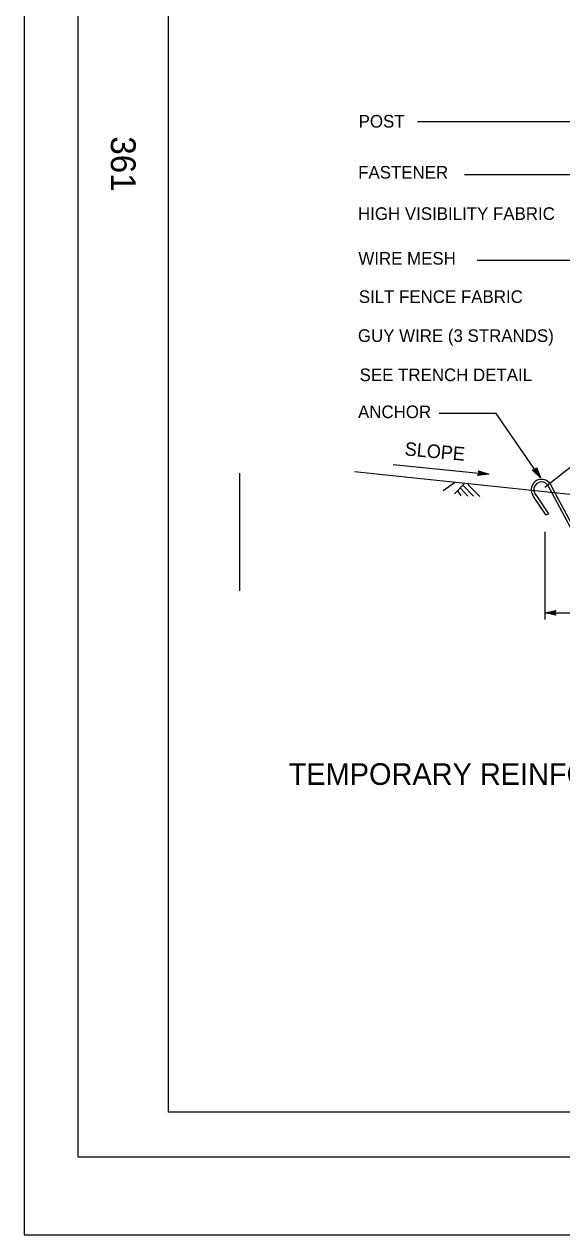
# Model space of a CAD drawing. Extents: x -894 to 866, y -472 to 714.
# Drawn here: x -894 to -596, y -472 to 199 of the extents above; entities that cross this region are included whole.
import ezdxf

# ---------------------------------------------------------------- set-up
doc = ezdxf.new("R2010")
doc.units = 0
for name, color, linetype in [('border_PLOTTING-ELEMENTS', 7, 'Continuous'), ('border_rw_22x34_Cut_Lines', 7, 'Continuous'), ('border_SHEET', 7, 'Continuous'), ('border_WITHIN-BORDER-anno', 7, 'Continuous'), ('rd_PROFILE-OG', 7, 'Continuous'), ('temp_CONSTRUCTION', 7, 'Continuous'), ('temp_CONSTRUCTION-anno', 7, 'Continuous')]:
    doc.layers.add(name, color=color, linetype=linetype)

msp = doc.modelspace()

# ---------------------------------------------------------------- linework, layer by layer
at = {"layer": 'border_PLOTTING-ELEMENTS'}
for points in [[(-894.04, -472.44), (865.96, -472.44), (865.96, 713.56), (-894.04, 713.56)], [(-864.04, 670.56), (835.96, 670.56), (835.96, -429.44), (-864.04, -429.44)]]:
    msp.add_lwpolyline(points, close=True, dxfattribs=at)
at = {"layer": 'border_rw_22x34_Cut_Lines'}
msp.add_lwpolyline([(-864.04, 670.56), (835.96, 670.56), (835.96, -429.44), (-864.04, -429.44)], close=True, dxfattribs=at)
at = {"layer": 'border_SHEET'}
for p, q in [((-814.04, -404.44), (-814.04, 645.56)), ((810.96, -404.44), (-814.04, -404.44))]:
    msp.add_line(p, q, dxfattribs=at)
at = {"layer": 'rd_PROFILE-OG'}
for p, q in [((-495.77, -72.02), (-710.76, -49.35)), ((-655.32, -55.38), (-661.54, -59.8)), ((-649.95, -56.01), (-655.28, -61.44)), ((-653.6, -59.9), (-651.83, -62.64)), ((-651.86, -58.36), (-647.93, -62.83)), ((-650.51, -56.85), (-644.69, -62.83)), ((-647.77, -56.28), (-641.26, -62.97))]:
    msp.add_line(p, q, dxfattribs=at)
at = {"layer": 'temp_CONSTRUCTION'}
for p, q in [((-459.67, 57.09), (-605.19, -58)), ((-601.3, -60.72), (-603.45, -56.71)), ((-603.45, -56.71), (-603.39, -56.81)), ((-602.18, -56.03), (-599.5, -61.03)), ((-604.35, -73.39), (-611.34, -62.94)), ((-610.26, -61.99), (-610.15, -62.14)), ((-610.15, -62.14), (-603.16, -72.59)), ((-601.3, -60.72), (-601.31, -60.69)), ((-581.99, -96.74), (-601.23, -60.84)), ((-599.5, -61.03), (-580.73, -96.06)), ((-603.16, -72.59), (-604.35, -73.39))]:
    msp.add_line(p, q, dxfattribs=at)
for centre, radius, start, end in [((-606.96, -59.27), 5.77, 34.13051, 184.13905), ((-606.23, -58.86), 6.54, 187.25316, 218.57158), ((-606.97, -59.23), 4.32, 34.07776, 187.3416), ((-607, -59.16), 4.31, 190.23097, 221.01773)]:
    msp.add_arc(centre, radius, start, end, dxfattribs=at)
at = {"layer": 'temp_CONSTRUCTION-anno'}
for p, q in [((-464.54, 144.69), (-675.74, 144.69)), ((-455.25, 115.31), (-649.64, 115.31)), ((-484.3, 67.87), (-642.63, 67.87)), ((-632.1, -17.06), (-663.69, -17.06)), ((-689.26, -45.3), (-636.27, -50.65)), ((-774.64, -50.04), (-774.64, -115.26)), ((-604.97, -131.2), (-604.97, -82.66)), ((-604.97, -127.5), (-452.65, -127.5))]:
    msp.add_line(p, q, dxfattribs=at)
msp.add_lwpolyline([(-607.55, -52.57), (-632.1, -17.06)], dxfattribs=at)
for points in [[(-609.82, -46.96), (-607.55, -52.57), (-611.99, -48.46), (-611.58, -48.43), (-608.33, -51.45), (-609.99, -47.33), (-610.16, -47.7), (-609.1, -50.33), (-611.17, -48.41), (-610.77, -48.38), (-609.87, -49.21), (-610.33, -48.07), (-610.46, -48.36), (-611.99, -48.46), (-610.46, -48.36)], [(-642.01, -48.75), (-636.27, -50.65), (-642.28, -51.36), (-642.03, -51.04), (-637.63, -50.52), (-641.84, -49.12), (-641.67, -49.48), (-638.98, -50.38), (-641.79, -50.71), (-641.55, -50.38), (-640.33, -50.24), (-641.5, -49.85), (-641.36, -50.14), (-642.28, -51.36), (-641.36, -50.14)], [(-599.07, -128.82), (-604.97, -127.5), (-599.07, -126.2), (-599.28, -126.54), (-603.6, -127.5), (-599.27, -128.47), (-599.48, -128.13), (-602.25, -127.51), (-599.49, -126.89), (-599.7, -127.24), (-600.89, -127.51), (-599.69, -127.78), (-599.85, -127.5), (-599.07, -126.2), (-599.85, -127.5)]]:
    msp.add_lwpolyline(points, close=True, dxfattribs=at)

# ---------------------------------------------------------------- texts
at = {"layer": 'border_WITHIN-BORDER-anno'}
msp.add_text('361', height=13.78, rotation=270, dxfattribs=at).set_placement((-845.95, 136.77))
at = {"layer": 'temp_CONSTRUCTION-anno'}
for s, height, p in [('POST', 7, (-708.44, 141.59)), ('FASTENER', 7, (-708.71, 113.28)), ('HIGH VISIBILITY FABRIC', 7, (-708.79, 90.38)), ('WIRE MESH', 7, (-708.6, 65.58)), ('SILT FENCE FABRIC', 7, (-708.36, 44.33)), ('GUY WIRE (3 STRANDS)', 7, (-708.85, 22.71)), ('SEE TRENCH DETAIL', 7, (-707.9, 0.98)), ('ANCHOR', 7, (-708.78, -19.55)), ('TEMPORARY REINFORCED SILT FENCE (TYPE 1)', 12, (-747.27, -222.93))]:
    msp.add_text(s, height=height, dxfattribs=at).set_placement(p)
msp.add_text('SLOPE', height=7.5, rotation=354.83779, dxfattribs=at).set_placement((-683.13, -40.2))

doc.saveas('drawing.dxf')
